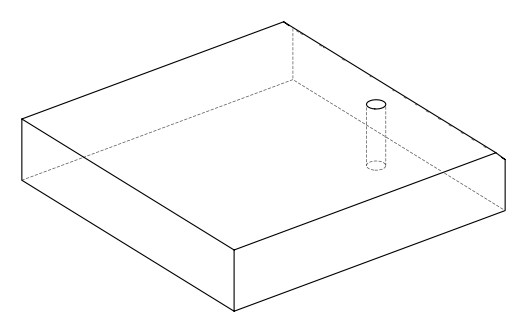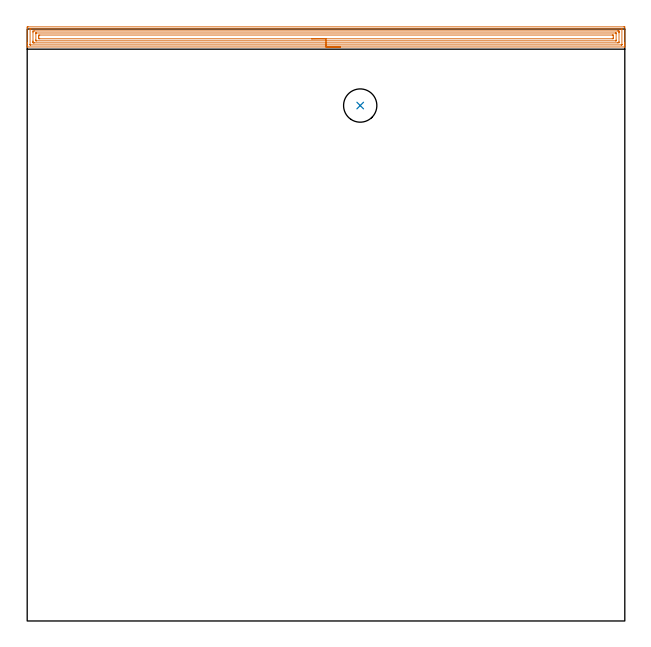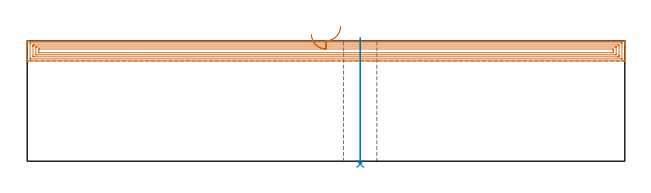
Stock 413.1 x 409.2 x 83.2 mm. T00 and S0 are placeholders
(PLAN: 2 operations, 1 tool changes, 17.2 min)
(1 AREA_MILL | FG_CHAMFER_SURFACE | UGT0205_001 | 16.83 min | 39906 mm3)
(2 INDEXABLE_INSERT_DRILL_THROUGH_HOLE_FROM_SOLID | STEP1HOLE | NXT0302_017 | 0.35 min | 34529 mm3)
(TOOL UGT0205_001 | Chamfer Mill 20 x 3 x 45 deg. | D20 FL50 Z2)
(TOOL NXT0302_017 | Index. Insert Drill 23mm [880-D2300L25-05] | D23 PA176 FL115 Z2)
(OP 1 AREA_MILL)
G17 G21 G94 G90
T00 M6
G54
G17 G0 G90 X216.55 Y396.8 S1061 M3
G43 Z93.2 H0
G94 G1 X216.512 Z92.328 F250.
X216.398 Z91.463
X216.209 Z90.612
X215.947 Z89.78
X215.613 Z88.974
X215.21 Z88.2
X214.742 Z87.464
X214.21 Z86.772
X213.621 Z86.129
X212.978 Z85.539
X212.286 Z85.008
X211.55 Z84.54
X210.776 Z84.137
X209.97 Z83.803
X209.138 Z83.541
X208.286 Z83.352
X207.422 Z83.238
X206.55 Z83.2
X0.172
X0.01 Y396.802 Z83.188
X0.003 Y396.943 Z83.049
X0. Y397.092 Z82.908
Y397.379 Z82.62
Y398.055 Z81.94
Y399.268 Z80.728
Y399.807 Z80.187
Y410.052 Z69.945
X0.004 Y410.322 Z69.676
X0.01 Y410.693 Z69.305
X0.237 Y410.696 Z69.302
X0.619 Y410.7 Z69.3
X412.481
X412.994 Y410.695 Z69.303
X413.09 Y410.692 Z69.306
X413.1 Y410.591 Z69.406
Y399.807 Z80.187
Y399.268 Z80.728
Y398.931 Z81.065
Y398.392 Z81.604
Y398.055 Z81.94
Y397.379 Z82.62
Y397.091 Z82.908
X413.097 Y396.943 Z83.049
X413.09 Y396.802 Z83.188
X412.928 Y396.8 Z83.2
X206.55
Y398.214 Z81.786
X2.406 Y398.215 Z81.785
X2.242
X2.053 Y398.219 Z81.781
X2.013 Y398.221 Z81.779
X2.007 Y398.246 Z81.754
X2.004 Y398.278 Z81.722
X2. Y398.452 Z81.548
Y408.967 Z71.033
X2.002 Y409.1 Z70.9
X2.005 Y409.206 Z70.794
X2.01 Y409.271 Z70.729
X2.042 Y409.279 Z70.721
X2.406 Y409.284 Z70.716
X2.569 Y409.285 Z70.715
X410.694
X410.858
X411.047 Y409.281 Z70.719
X411.087 Y409.279 Z70.721
X411.093 Y409.254 Z70.746
X411.096 Y409.222 Z70.778
X411.1 Y409.048 Z70.952
Y398.533 Z81.467
X411.098 Y398.4 Z81.6
X411.094 Y398.294 Z81.706
X411.09 Y398.229 Z81.771
X411.058 Y398.221 Z81.779
X410.694 Y398.216 Z81.784
X410.531 Y398.215 Z81.785
X206.55 Y398.214 Z81.786
Y399.628 Z80.372
X5.086 Y399.629 Z80.371
X4.373 Y399.63 Z80.37
X4.193 Y399.632 Z80.368
X4.02 Y399.635 Z80.365
X4.01 Y399.807 Z80.193
X4.003 Y399.993 Z80.007
X4. Y400.683 Z79.317
Y400.872 Z79.128
X4.001 Y407.005 Z72.995
X4.01 Y407.693 Z72.307
X4.018 Y407.864 Z72.136
X5.086 Y407.871 Z72.129
X408.014
X408.727 Y407.87 Z72.13
X408.907 Y407.868 Z72.132
X409.08 Y407.865 Z72.135
X409.09 Y407.693 Z72.307
X409.097 Y407.507 Z72.493
X409.1 Y406.817 Z73.183
Y406.628 Z73.372
X409.099 Y400.495 Z79.505
X409.09 Y399.807 Z80.193
X409.082 Y399.636 Z80.364
X408.014 Y399.629 Z80.371
X206.55 Y399.628 Z80.372
Y401.043 Z78.957
X6.506
X6.141 Y401.044 Z78.956
X6.079 Y401.046 Z78.954
X6.019 Y401.049 Z78.951
X6.01 Y401.135 Z78.865
X6. Y401.539 Z78.461
Y401.559 Z78.441
Y405.92 Z74.08
X6.003 Y406.368 Z73.632
X6.006 Y406.422 Z73.578
X6.009 Y406.444 Z73.556
X6.032 Y406.45 Z73.55
X6.17 Y406.454 Z73.546
X6.347 Y406.457 Z73.543
X406.594
X406.959 Y406.456 Z73.544
X407.021 Y406.454 Z73.546
X407.081 Y406.451 Z73.549
X407.09 Y406.365 Z73.635
X407.1 Y405.961 Z74.039
Y405.941 Z74.059
Y401.58 Z78.42
X407.097 Y401.132 Z78.868
X407.094 Y401.078 Z78.922
X407.091 Y401.056 Z78.944
X407.068 Y401.05 Z78.95
X406.93 Y401.046 Z78.954
X406.753 Y401.044 Z78.957
X206.55 Y401.043
Y402.457 Z77.543
X8.638
X8.22 Y402.461 Z77.539
X8.02 Y402.464 Z77.536
X8.01 Y402.577 Z77.423
X8.002 Y403.081 Z76.919
X8.001 Y404.188 Z75.812
X8.007 Y404.828 Z75.172
X8.016 Y405.036 Z74.964
X8.681 Y405.043 Z74.957
X404.462
X404.88 Y405.039 Z74.961
X405.08 Y405.036 Z74.964
X405.09 Y404.923 Z75.077
X405.098 Y404.419 Z75.581
X405.099 Y403.312 Z76.688
X405.093 Y402.672 Z77.328
X405.084 Y402.464 Z77.536
X404.419 Y402.457 Z77.543
X206.55
X205.678 Z77.581
X204.814 Z77.695
X203.962 Z77.884
X203.13 Z78.146
X202.324 Z78.48
X201.55 Z78.883
X200.814 Z79.352
X200.122 Z79.883
X199.479 Z80.472
X198.89 Z81.115
X198.358 Z81.807
X197.89 Z82.543
X197.487 Z83.317
X197.153 Z84.123
X196.891 Z84.955
X196.702 Z85.807
X196.588 Z86.671
X196.55 Z87.543
G0 Z93.2
M5
M2
(OP 2 INDEXABLE_INSERT_DRILL_THROUGH_HOLE_FROM_SOLID)
G17 G21 G94 G90
T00 M6
G54
G17 G0 G90 X230.2 Y356.3 S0 M3
G43 Z93.2 H1
G94 G81 G98 Z-1.902 F250. R85.2
G80
M5
M2
